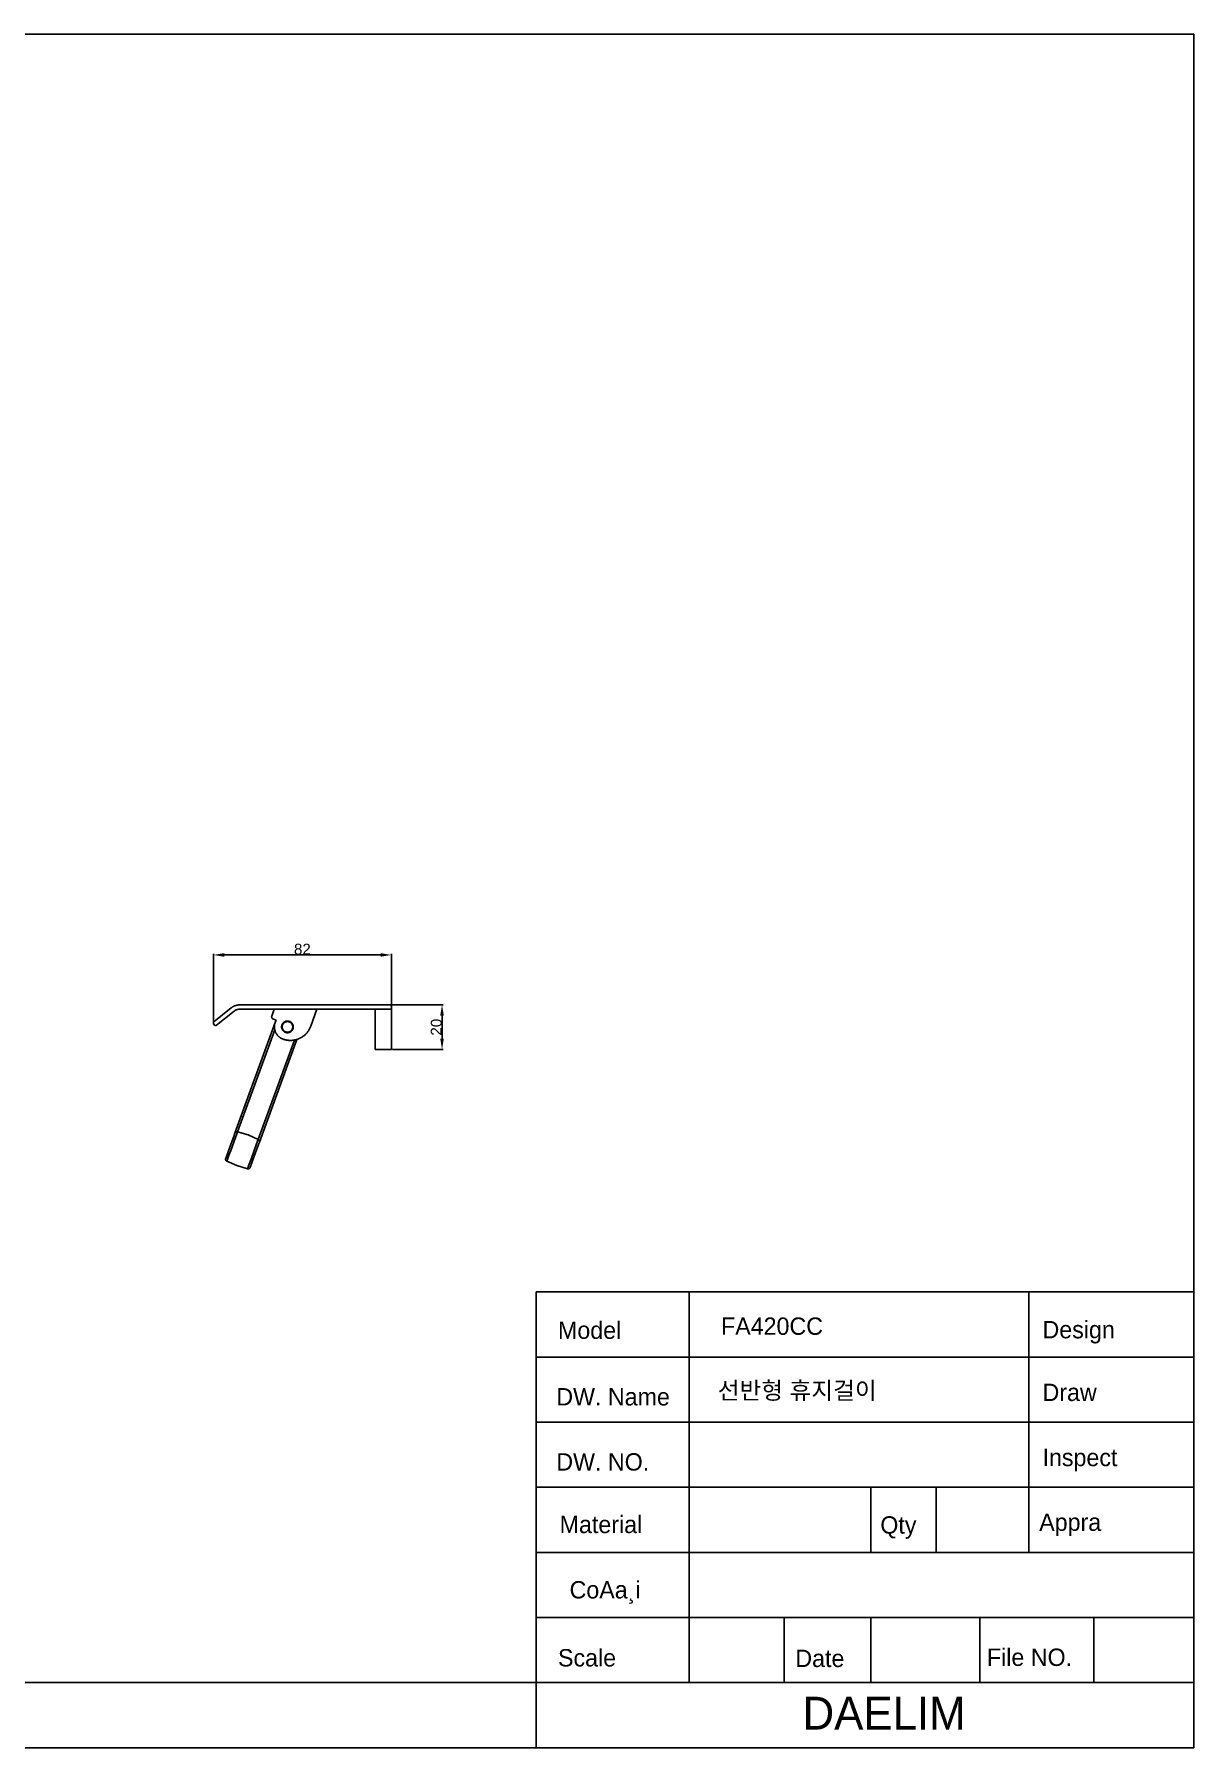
# Model space of a CAD drawing. Header units: millimetres. Extents: x -5 to 5638, y -16 to 780.
# Drawn here: x 1706 to 2240, y -9 to 780 of the extents above; entities that cross this region are included whole.
import ezdxf

# ---------------------------------------------------------------- set-up
doc = ezdxf.new("R2010")
doc.units = ezdxf.units.MM
doc.header["$MEASUREMENT"] = 0
for name, color, linetype in [('____', 5, 'Continuous'), ('DEFAULT', 7, 'Continuous'), ('LAYER 01', 2, 'Continuous'), ('TEX', 131, 'Continuous')]:
    doc.layers.add(name, color=color, linetype=linetype)
doc.styles.add('ARIAL', font='arial.ttf')
doc.dimstyles.new('DIMENSION STYLE 01', dxfattribs={"dimtxt": 5, "dimasz": 5, "dimexe": 0.5, "dimexo": 0.5, "dimgap": 0.09, "dimtad": 1, "dimtoh": 1, "dimdec": 0, "dimzin": 0, "dimdsep": 46, "dimtxsty": 'ARIAL', "dimcen": 0.5, "dimadec": 1, "dimazin": 0, "dimtfac": 1, "dimtdec": 4, "dimtofl": 0, "dimtmove": 0, "dimatfit": 3, "dimfxl": 1, "dimtolj": 1, "dimtzin": 0, "dimarcsym": 0})

# ---------------------------------------------------------------- blocks, each defined once
blk = doc.blocks.new('*D8')
at = {"layer": 'DEFAULT', "color": 0, "lineweight": -2, "transparency": 16777216}
for p, q in [((1788, 325), (1788, 356.47)), ((1865, 355.97), (1793, 355.97)), ((1870, 331.44), (1870, 356.47))]:
    blk.add_line(p, q, dxfattribs=at)
at = {"layer": 'DEFAULT', "color": 0, "transparency": 16777216}
for points in [[(1793, 356.8), (1793, 355.13), (1788, 355.97)], [(1865, 355.13), (1865, 356.8), (1870, 355.97)]]:
    blk.add_solid(points, dxfattribs=at)
at = {"layer": 'Defpoints', "color": 0, "transparency": 16777216}
for p in [(1788, 355.97), (1788, 324.5), (1870, 330.94)]:
    blk.add_point(p, dxfattribs=at)
at = {"layer": 'DEFAULT', "color": 0, "transparency": 16777216, "insert": (1829, 358.6), "char_height": 5, "attachment_point": 5, "style": 'ARIAL'}
blk.add_mtext('\\A1;82', dxfattribs=at)
blk = doc.blocks.new('*D9')
at = {"layer": 'DEFAULT', "color": 0, "lineweight": -2, "transparency": 16777216}
for p, q in [((1869.02, 332.94), (1893.83, 332.94)), ((1893.33, 327.94), (1893.33, 317.44)), ((1870.5, 312.44), (1893.83, 312.44))]:
    blk.add_line(p, q, dxfattribs=at)
at = {"layer": 'DEFAULT', "color": 0, "transparency": 16777216}
for points in [[(1894.16, 327.94), (1892.5, 327.94), (1893.33, 332.94)], [(1892.5, 317.44), (1894.16, 317.44), (1893.33, 312.44)]]:
    blk.add_solid(points, dxfattribs=at)
at = {"layer": 'Defpoints', "color": 0, "transparency": 16777216}
for p in [(1868.52, 332.94), (1870, 312.44), (1893.33, 312.44)]:
    blk.add_point(p, dxfattribs=at)
at = {"layer": 'DEFAULT', "color": 0, "transparency": 16777216, "insert": (1890.7, 322.69), "char_height": 5, "attachment_point": 5, "rotation": 90, "style": 'ARIAL'}
blk.add_mtext('\\A1;20', dxfattribs=at)

msp = doc.modelspace()

# ---------------------------------------------------------------- linework, layer by layer
at = {"layer": '____'}
for p, q in [((2239.6, 780.12), (1138.6, 780.12)), ((2239.6, -9.26), (2239.6, 780.12)), ((1936.62, 200.74), (1936.62, -9.26)), ((2239.6, 200.74), (1936.62, 200.74)), ((1936.62, 200.74), (2239.6, 200.74)), ((1138.6, -9.26), (2239.6, -9.26))]:
    msp.add_line(p, q, dxfattribs=at)
at = {"layer": 'LAYER 01'}
for p, q in [((1788.24, 325.1), (1796.22, 331.59)), ((1796.22, 331.59), (1796.32, 331.67)), ((1796.32, 331.67), (1796.42, 331.75)), ((1796.42, 331.75), (1796.52, 331.82)), ((1796.52, 331.82), (1796.62, 331.89)), ((1796.62, 331.89), (1796.73, 331.96)), ((1796.73, 331.96), (1796.84, 332.03)), ((1796.84, 332.03), (1796.95, 332.1)), ((1796.95, 332.1), (1797.06, 332.16)), ((1797.06, 332.16), (1797.17, 332.23)), ((1797.17, 332.23), (1797.28, 332.29)), ((1797.28, 332.29), (1797.4, 332.34)), ((1797.4, 332.34), (1797.52, 332.4)), ((1797.52, 332.4), (1797.63, 332.45)), ((1797.63, 332.45), (1797.75, 332.5)), ((1797.75, 332.5), (1797.87, 332.55)), ((1797.87, 332.55), (1797.99, 332.59)), ((1797.99, 332.59), (1798.12, 332.63)), ((1798.12, 332.63), (1798.24, 332.67)), ((1798.24, 332.67), (1798.36, 332.71)), ((1798.36, 332.71), (1798.49, 332.74)), ((1798.49, 332.74), (1798.61, 332.77)), ((1798.61, 332.77), (1798.74, 332.8)), ((1798.74, 332.8), (1798.87, 332.83)), ((1798.87, 332.83), (1798.99, 332.85)), ((1798.99, 332.85), (1799.12, 332.87)), ((1799.12, 332.87), (1799.25, 332.89)), ((1799.25, 332.89), (1799.37, 332.9)), ((1799.37, 332.9), (1799.5, 332.92)), ((1799.5, 332.92), (1799.63, 332.93)), ((1799.63, 332.93), (1799.75, 332.93)), ((1799.75, 332.93), (1799.88, 332.94)), ((1799.88, 332.94), (1869.3, 332.94)), ((1869.3, 332.94), (1869.31, 332.94)), ((1869.31, 332.94), (1869.33, 332.94)), ((1869.33, 332.94), (1869.35, 332.94)), ((1869.35, 332.94), (1869.37, 332.93)), ((1869.37, 332.93), (1869.38, 332.93)), ((1869.38, 332.93), (1869.4, 332.93)), ((1869.4, 332.93), (1869.42, 332.93)), ((1869.42, 332.93), (1869.43, 332.92)), ((1869.43, 332.92), (1869.45, 332.92)), ((1869.45, 332.92), (1869.47, 332.92)), ((1869.47, 332.92), (1869.48, 332.91)), ((1869.48, 332.91), (1869.5, 332.91)), ((1869.5, 332.91), (1869.52, 332.9)), ((1869.52, 332.9), (1869.53, 332.9)), ((1869.53, 332.9), (1869.55, 332.89)), ((1869.55, 332.89), (1869.57, 332.88)), ((1869.57, 332.88), (1869.58, 332.88)), ((1869.58, 332.88), (1869.6, 332.87)), ((1869.6, 332.87), (1869.61, 332.86)), ((1869.61, 332.86), (1869.63, 332.85)), ((1869.63, 332.85), (1869.64, 332.85)), ((1869.64, 332.85), (1869.66, 332.84)), ((1869.66, 332.84), (1869.67, 332.83)), ((1869.67, 332.83), (1869.69, 332.82)), ((1869.69, 332.82), (1869.7, 332.81)), ((1869.7, 332.81), (1869.72, 332.8)), ((1869.72, 332.8), (1869.73, 332.79)), ((1869.73, 332.79), (1869.74, 332.78)), ((1869.74, 332.78), (1869.76, 332.77)), ((1869.76, 332.77), (1869.77, 332.76)), ((1869.77, 332.76), (1869.78, 332.74)), ((1869.78, 332.74), (1869.79, 332.73)), ((1869.79, 332.73), (1869.8, 332.72)), ((1869.8, 332.72), (1869.82, 332.71)), ((1869.82, 332.71), (1869.83, 332.7)), ((1869.83, 332.7), (1869.84, 332.68)), ((1869.84, 332.68), (1869.85, 332.67)), ((1869.85, 332.67), (1869.86, 332.66)), ((1869.86, 332.66), (1869.87, 332.64)), ((1869.87, 332.64), (1869.88, 332.63)), ((1869.88, 332.63), (1869.89, 332.61)), ((1869.89, 332.61), (1869.9, 332.6)), ((1869.9, 332.6), (1869.91, 332.58)), ((1869.91, 332.58), (1869.91, 332.57)), ((1869.91, 332.57), (1869.92, 332.55)), ((1869.92, 332.55), (1869.93, 332.54)), ((1869.93, 332.54), (1869.94, 332.52)), ((1869.94, 332.52), (1869.94, 332.51)), ((1869.94, 332.51), (1869.95, 332.49)), ((1869.95, 332.49), (1869.96, 332.47)), ((1869.96, 332.47), (1869.96, 332.46)), ((1869.96, 332.46), (1869.97, 332.44)), ((1869.97, 332.44), (1869.97, 332.42)), ((1869.97, 332.42), (1869.98, 332.41)), ((1869.98, 332.41), (1869.98, 332.39)), ((1869.98, 332.39), (1869.98, 332.37)), ((1869.98, 332.37), (1869.99, 332.36)), ((1869.99, 332.36), (1869.99, 332.34)), ((1869.99, 332.34), (1869.99, 332.32)), ((1869.99, 332.32), (1869.99, 332.3)), ((1869.99, 332.3), (1870, 332.29)), ((1870, 332.29), (1870, 332.27)), ((1870, 332.27), (1870, 332.25)), ((1870, 332.25), (1870, 330.94)), ((1787.99, 324.59), (1788, 324.61)), ((1787.99, 324.57), (1787.99, 324.59)), ((1787.99, 324.55), (1787.99, 324.57)), ((1788, 324.53), (1787.99, 324.55)), ((1788, 324.68), (1788.01, 324.7)), ((1788, 324.66), (1788, 324.68)), ((1788, 324.64), (1788, 324.66)), ((1788, 324.62), (1788, 324.64)), ((1788, 324.61), (1788, 324.62)), ((1788, 324.52), (1788, 324.53)), ((1788, 324.5), (1788, 324.52)), ((1788, 324.48), (1788, 324.5)), ((1788, 324.46), (1788, 324.48)), ((1788.01, 324.45), (1788, 324.46)), ((1788.01, 324.73), (1788.02, 324.75)), ((1788.01, 324.71), (1788.01, 324.73)), ((1788.01, 324.7), (1788.01, 324.71)), ((1788.01, 324.43), (1788.01, 324.45)), ((1788.01, 324.41), (1788.01, 324.43)), ((1788.02, 324.39), (1788.01, 324.41)), ((1788.02, 324.77), (1788.03, 324.78)), ((1788.02, 324.75), (1788.02, 324.77)), ((1788.02, 324.38), (1788.02, 324.39)), ((1788.03, 324.36), (1788.02, 324.38)), ((1788.03, 324.8), (1788.04, 324.82)), ((1788.03, 324.78), (1788.03, 324.8)), ((1788.03, 324.34), (1788.03, 324.36)), ((1788.04, 324.33), (1788.03, 324.34)), ((1788.04, 324.82), (1788.05, 324.83)), ((1788.04, 324.31), (1788.04, 324.33)), ((1788.05, 324.3), (1788.04, 324.31)), ((1788.05, 324.85), (1788.06, 324.87)), ((1788.05, 324.83), (1788.05, 324.85)), ((1788.06, 324.28), (1788.05, 324.3)), ((1788.06, 324.87), (1788.07, 324.88)), ((1788.06, 324.27), (1788.06, 324.28)), ((1788.07, 324.25), (1788.06, 324.27)), ((1788.07, 324.88), (1788.08, 324.9)), ((1788.08, 324.24), (1788.07, 324.25)), ((1788.08, 324.91), (1788.09, 324.93)), ((1788.08, 324.9), (1788.08, 324.91)), ((1788.09, 324.22), (1788.08, 324.24)), ((1788.09, 324.93), (1788.1, 324.94)), ((1788.1, 324.21), (1788.09, 324.22)), ((1788.1, 324.94), (1788.11, 324.96)), ((1788.1, 324.19), (1788.1, 324.21)), ((1788.11, 324.18), (1788.1, 324.19)), ((1788.11, 324.96), (1788.12, 324.97)), ((1788.12, 324.17), (1788.11, 324.18)), ((1788.12, 324.97), (1788.13, 324.99)), ((1788.13, 324.15), (1788.12, 324.17)), ((1788.13, 324.99), (1788.14, 325)), ((1788.14, 324.14), (1788.13, 324.15)), ((1788.14, 325), (1788.15, 325.01)), ((1788.15, 324.13), (1788.14, 324.14)), ((1788.15, 325.01), (1788.16, 325.02)), ((1788.54, 323.65), (1788.15, 324.13)), ((1788.16, 325.02), (1788.17, 325.04)), ((1788.17, 325.04), (1788.18, 325.05)), ((1788.18, 325.05), (1788.19, 325.06)), ((1788.19, 325.06), (1788.21, 325.07)), ((1788.21, 325.07), (1788.22, 325.08)), ((1788.22, 325.08), (1788.23, 325.09)), ((1788.23, 325.09), (1788.24, 325.1)), ((1788.55, 323.64), (1788.54, 323.65)), ((1797.55, 330.09), (1789.5, 323.55)), ((1797.61, 330.14), (1797.55, 330.09)), ((1797.68, 330.19), (1797.61, 330.14)), ((1797.75, 330.24), (1797.68, 330.19)), ((1797.82, 330.29), (1797.75, 330.24)), ((1797.89, 330.33), (1797.82, 330.29)), ((1797.97, 330.38), (1797.89, 330.33)), ((1816.49, 324.88), (1797.92, 273.84)), ((1798.04, 330.42), (1797.97, 330.38)), ((1798.11, 330.46), (1798.04, 330.42)), ((1798.19, 330.5), (1798.11, 330.46)), ((1798.27, 330.54), (1798.19, 330.5)), ((1798.34, 330.58), (1798.27, 330.54)), ((1798.42, 330.61), (1798.34, 330.58)), ((1798.5, 330.65), (1798.42, 330.61)), ((1798.58, 330.68), (1798.5, 330.65)), ((1798.66, 330.71), (1798.58, 330.68)), ((1798.75, 330.73), (1798.66, 330.71)), ((1798.83, 330.76), (1798.75, 330.73)), ((1798.91, 330.79), (1798.83, 330.76)), ((1798.99, 330.81), (1798.91, 330.79)), ((1799.08, 330.83), (1798.99, 330.81)), ((1799.16, 330.85), (1799.08, 330.83)), ((1799.24, 330.86), (1799.16, 330.85)), ((1799.33, 330.88), (1799.24, 330.86)), ((1799.41, 330.89), (1799.33, 330.88)), ((1799.5, 330.91), (1799.41, 330.89)), ((1799.58, 330.92), (1799.5, 330.91)), ((1799.67, 330.92), (1799.58, 330.92)), ((1799.75, 330.93), (1799.67, 330.92)), ((1799.84, 330.93), (1799.75, 330.93)), ((1799.92, 330.94), (1799.84, 330.93)), ((1869.3, 330.94), (1799.92, 330.94)), ((1814.85, 327.6), (1814.84, 327.56)), ((1814.84, 327.56), (1814.84, 327.53)), ((1814.84, 327.53), (1814.84, 327.5)), ((1814.84, 327.5), (1814.84, 327.46)), ((1814.84, 327.46), (1814.84, 327.43)), ((1814.84, 327.43), (1814.84, 327.39)), ((1814.84, 327.39), (1814.84, 327.36)), ((1814.84, 327.36), (1814.84, 327.32)), ((1814.84, 327.32), (1814.85, 327.29)), ((1814.86, 327.67), (1814.85, 327.63)), ((1814.85, 327.63), (1814.85, 327.6)), ((1814.85, 327.29), (1814.86, 327.26)), ((1814.87, 327.7), (1814.86, 327.67)), ((1814.86, 327.26), (1814.86, 327.22)), ((1814.86, 327.22), (1814.87, 327.19)), ((1814.88, 327.77), (1814.87, 327.73)), ((1814.87, 327.73), (1814.87, 327.7)), ((1814.87, 327.19), (1814.88, 327.16)), ((1814.9, 327.8), (1814.88, 327.77)), ((1814.88, 327.16), (1814.89, 327.12)), ((1814.89, 327.12), (1814.91, 327.09)), ((1816.04, 330.94), (1814.9, 327.8)), ((1814.91, 327.09), (1814.92, 327.06)), ((1814.92, 327.06), (1814.93, 327.03)), ((1814.93, 327.03), (1814.95, 327)), ((1814.95, 327), (1814.96, 326.97)), ((1814.96, 326.97), (1814.98, 326.94)), ((1814.98, 326.94), (1815, 326.91)), ((1815, 326.91), (1815.02, 326.88)), ((1815.02, 326.88), (1815.04, 326.85)), ((1815.04, 326.85), (1815.06, 326.82)), ((1815.06, 326.82), (1815.08, 326.8)), ((1815.08, 326.8), (1815.11, 326.77)), ((1815.11, 326.77), (1815.13, 326.75)), ((1815.13, 326.75), (1815.16, 326.72)), ((1815.16, 326.72), (1815.18, 326.7)), ((1815.18, 326.7), (1815.21, 326.68)), ((1815.21, 326.68), (1815.24, 326.66)), ((1815.24, 326.66), (1815.26, 326.64)), ((1815.26, 326.64), (1815.29, 326.62)), ((1815.29, 326.62), (1815.32, 326.6)), ((1815.32, 326.6), (1815.35, 326.58)), ((1815.35, 326.58), (1815.38, 326.57)), ((1815.38, 326.57), (1815.41, 326.55)), ((1815.41, 326.55), (1815.44, 326.54)), ((1815.44, 326.54), (1816.88, 325.93)), ((1816.19, 323.69), (1816.17, 323.48)), ((1816.23, 323.89), (1816.19, 323.69)), ((1816.27, 324.09), (1816.23, 323.89)), ((1816.31, 324.29), (1816.27, 324.09)), ((1816.37, 324.49), (1816.31, 324.29)), ((1816.43, 324.68), (1816.37, 324.49)), ((1816.49, 324.88), (1816.43, 324.68)), ((1816.88, 325.93), (1816.49, 324.88)), ((1819.54, 323.57), (1819.57, 323.66)), ((1819.57, 323.66), (1819.6, 323.75)), ((1819.6, 323.75), (1819.63, 323.84)), ((1819.63, 323.84), (1819.67, 323.92)), ((1819.67, 323.92), (1819.71, 324.01)), ((1819.71, 324.01), (1819.75, 324.09)), ((1819.75, 324.09), (1819.8, 324.17)), ((1819.8, 324.17), (1819.84, 324.26)), ((1819.86, 323.7), (1819.83, 323.62)), ((1819.84, 324.26), (1819.9, 324.33)), ((1819.89, 323.78), (1819.86, 323.7)), ((1819.92, 323.85), (1819.89, 323.78)), ((1819.9, 324.33), (1819.95, 324.41)), ((1819.96, 323.93), (1819.92, 323.85)), ((1819.95, 324.41), (1820.01, 324.49)), ((1820, 324), (1819.96, 323.93)), ((1820.04, 324.07), (1820, 324)), ((1820.01, 324.49), (1820.07, 324.56)), ((1820.09, 324.15), (1820.04, 324.07)), ((1820.07, 324.56), (1820.13, 324.63)), ((1820.13, 324.22), (1820.09, 324.15)), ((1820.13, 324.63), (1820.19, 324.7)), ((1820.18, 324.28), (1820.13, 324.22)), ((1820.23, 324.35), (1820.18, 324.28)), ((1820.19, 324.7), (1820.26, 324.77)), ((1820.29, 324.41), (1820.23, 324.35)), ((1820.26, 324.77), (1820.33, 324.83)), ((1820.34, 324.48), (1820.29, 324.41)), ((1820.33, 324.83), (1820.4, 324.89)), ((1820.4, 324.54), (1820.34, 324.48)), ((1820.4, 324.89), (1820.47, 324.95)), ((1820.46, 324.6), (1820.4, 324.54)), ((1820.52, 324.65), (1820.46, 324.6)), ((1820.47, 324.95), (1820.55, 325.01)), ((1820.59, 324.71), (1820.52, 324.65)), ((1820.55, 325.01), (1820.62, 325.06)), ((1820.65, 324.76), (1820.59, 324.71)), ((1820.62, 325.06), (1820.7, 325.11)), ((1820.72, 324.81), (1820.65, 324.76)), ((1820.7, 325.11), (1820.78, 325.16)), ((1820.79, 324.86), (1820.72, 324.81)), ((1820.78, 325.16), (1820.87, 325.21)), ((1820.86, 324.9), (1820.79, 324.86)), ((1820.93, 324.94), (1820.86, 324.9)), ((1820.87, 325.21), (1820.95, 325.25)), ((1821.01, 324.98), (1820.93, 324.94)), ((1820.95, 325.25), (1821.03, 325.29)), ((1821.08, 325.02), (1821.01, 324.98)), ((1821.03, 325.29), (1821.12, 325.33)), ((1821.16, 325.06), (1821.08, 325.02)), ((1821.12, 325.33), (1821.21, 325.36)), ((1821.24, 325.09), (1821.16, 325.06)), ((1821.21, 325.36), (1821.3, 325.39)), ((1821.32, 325.12), (1821.24, 325.09)), ((1821.3, 325.39), (1821.39, 325.42)), ((1821.4, 325.15), (1821.32, 325.12)), ((1821.39, 325.42), (1821.48, 325.44)), ((1821.48, 325.17), (1821.4, 325.15)), ((1821.48, 325.44), (1821.57, 325.47)), ((1821.56, 325.19), (1821.48, 325.17)), ((1821.64, 325.21), (1821.56, 325.19)), ((1821.57, 325.47), (1821.66, 325.48)), ((1821.72, 325.22), (1821.64, 325.21)), ((1821.66, 325.48), (1821.76, 325.5)), ((1821.81, 325.24), (1821.72, 325.22)), ((1821.76, 325.5), (1821.85, 325.51)), ((1821.89, 325.25), (1821.81, 325.24)), ((1821.85, 325.51), (1821.94, 325.52)), ((1821.97, 325.25), (1821.89, 325.25)), ((1821.94, 325.52), (1822.04, 325.52)), ((1822.06, 325.26), (1821.97, 325.25)), ((1822.04, 325.52), (1822.13, 325.52)), ((1822.14, 325.26), (1822.06, 325.26)), ((1822.13, 325.52), (1822.23, 325.52)), ((1822.22, 325.26), (1822.14, 325.26)), ((1822.31, 325.25), (1822.22, 325.26)), ((1822.23, 325.52), (1822.32, 325.52)), ((1822.39, 325.25), (1822.31, 325.25)), ((1822.32, 325.52), (1822.41, 325.51)), ((1822.48, 325.23), (1822.39, 325.25)), ((1822.41, 325.51), (1822.51, 325.5)), ((1822.56, 325.22), (1822.48, 325.23)), ((1822.51, 325.5), (1822.6, 325.48)), ((1822.64, 325.21), (1822.56, 325.22)), ((1822.6, 325.48), (1822.69, 325.47)), ((1822.72, 325.19), (1822.64, 325.21)), ((1822.69, 325.47), (1822.78, 325.45)), ((1822.8, 325.16), (1822.72, 325.19)), ((1822.78, 325.45), (1822.88, 325.42)), ((1822.88, 325.14), (1822.8, 325.16)), ((1822.88, 325.42), (1822.97, 325.39)), ((1822.96, 325.11), (1822.88, 325.14)), ((1823.04, 325.08), (1822.96, 325.11)), ((1822.97, 325.39), (1823.05, 325.36)), ((1823.12, 325.05), (1823.04, 325.08)), ((1823.05, 325.36), (1823.14, 325.33)), ((1823.2, 325.01), (1823.12, 325.05)), ((1823.14, 325.33), (1823.23, 325.29)), ((1823.27, 324.98), (1823.2, 325.01)), ((1823.23, 325.29), (1823.31, 325.25)), ((1823.34, 324.94), (1823.27, 324.98)), ((1823.31, 325.25), (1823.4, 325.21)), ((1823.42, 324.89), (1823.34, 324.94)), ((1823.4, 325.21), (1823.48, 325.16)), ((1823.49, 324.85), (1823.42, 324.89)), ((1823.48, 325.16), (1823.56, 325.12)), ((1823.56, 324.8), (1823.49, 324.85)), ((1823.56, 325.12), (1823.64, 325.06)), ((1823.62, 324.75), (1823.56, 324.8)), ((1823.69, 324.7), (1823.62, 324.75)), ((1823.64, 325.06), (1823.72, 325.01)), ((1823.75, 324.64), (1823.69, 324.7)), ((1823.72, 325.01), (1823.79, 324.95)), ((1823.81, 324.58), (1823.75, 324.64)), ((1823.79, 324.95), (1823.87, 324.89)), ((1823.87, 324.52), (1823.81, 324.58)), ((1823.87, 324.89), (1823.94, 324.83)), ((1823.93, 324.46), (1823.87, 324.52)), ((1823.99, 324.4), (1823.93, 324.46)), ((1823.94, 324.83), (1824.01, 324.77)), ((1824.04, 324.34), (1823.99, 324.4)), ((1824.01, 324.77), (1824.07, 324.7)), ((1824.09, 324.27), (1824.04, 324.34)), ((1824.07, 324.7), (1824.14, 324.63)), ((1824.14, 324.2), (1824.09, 324.27)), ((1824.14, 324.63), (1824.2, 324.56)), ((1824.19, 324.13), (1824.14, 324.2)), ((1824.23, 324.06), (1824.19, 324.13)), ((1824.2, 324.56), (1824.26, 324.49)), ((1824.27, 323.99), (1824.23, 324.06)), ((1824.26, 324.49), (1824.31, 324.41)), ((1824.31, 323.91), (1824.27, 323.99)), ((1824.31, 324.41), (1824.37, 324.34)), ((1824.35, 323.84), (1824.31, 323.91)), ((1824.38, 323.76), (1824.35, 323.84)), ((1824.37, 324.34), (1824.42, 324.26)), ((1824.41, 323.68), (1824.38, 323.76)), ((1824.44, 323.6), (1824.41, 323.68)), ((1824.42, 324.26), (1824.47, 324.18)), ((1824.47, 324.18), (1824.51, 324.09)), ((1824.51, 324.09), (1824.56, 324.01)), ((1824.56, 324.01), (1824.6, 323.92)), ((1824.6, 323.92), (1824.63, 323.84)), ((1824.63, 323.84), (1824.67, 323.75)), ((1824.67, 323.75), (1824.7, 323.66)), ((1824.7, 323.66), (1824.72, 323.57)), ((1832.9, 323.16), (1835.73, 330.94)), ((1862.5, 312.44), (1862.5, 330.94)), ((1870, 330.94), (1869.33, 330.94)), ((1870, 330.94), (1870, 323.44)), ((1788.56, 323.63), (1788.55, 323.64)), ((1788.57, 323.61), (1788.56, 323.63)), ((1788.59, 323.6), (1788.57, 323.61)), ((1788.6, 323.59), (1788.59, 323.6)), ((1788.61, 323.58), (1788.6, 323.59)), ((1788.63, 323.57), (1788.61, 323.58)), ((1788.64, 323.56), (1788.63, 323.57)), ((1788.65, 323.55), (1788.64, 323.56)), ((1788.67, 323.54), (1788.65, 323.55)), ((1788.68, 323.53), (1788.67, 323.54)), ((1788.7, 323.52), (1788.68, 323.53)), ((1788.71, 323.51), (1788.7, 323.52)), ((1788.73, 323.5), (1788.71, 323.51)), ((1788.74, 323.49), (1788.73, 323.5)), ((1788.76, 323.48), (1788.74, 323.49)), ((1788.77, 323.47), (1788.76, 323.48)), ((1788.79, 323.47), (1788.77, 323.47)), ((1788.8, 323.46), (1788.79, 323.47)), ((1788.82, 323.45), (1788.8, 323.46)), ((1788.84, 323.45), (1788.82, 323.45)), ((1788.85, 323.44), (1788.84, 323.45)), ((1788.87, 323.44), (1788.85, 323.44)), ((1788.88, 323.43), (1788.87, 323.44)), ((1788.9, 323.43), (1788.88, 323.43)), ((1788.92, 323.42), (1788.9, 323.43)), ((1788.93, 323.42), (1788.92, 323.42)), ((1788.95, 323.42), (1788.93, 323.42)), ((1788.97, 323.41), (1788.95, 323.42)), ((1788.98, 323.41), (1788.97, 323.41)), ((1789, 323.41), (1788.98, 323.41)), ((1789.02, 323.41), (1789, 323.41)), ((1789.03, 323.41), (1789.02, 323.41)), ((1789.05, 323.41), (1789.03, 323.41)), ((1789.07, 323.41), (1789.05, 323.41)), ((1789.09, 323.41), (1789.07, 323.41)), ((1789.1, 323.41), (1789.09, 323.41)), ((1789.12, 323.41), (1789.1, 323.41)), ((1789.14, 323.41), (1789.12, 323.41)), ((1789.15, 323.41), (1789.14, 323.41)), ((1789.17, 323.41), (1789.15, 323.41)), ((1789.19, 323.42), (1789.17, 323.41)), ((1789.21, 323.42), (1789.19, 323.42)), ((1789.22, 323.42), (1789.21, 323.42)), ((1789.24, 323.43), (1789.22, 323.42)), ((1789.26, 323.43), (1789.24, 323.43)), ((1789.27, 323.43), (1789.26, 323.43)), ((1789.29, 323.44), (1789.27, 323.43)), ((1789.31, 323.45), (1789.29, 323.44)), ((1789.32, 323.45), (1789.31, 323.45)), ((1789.34, 323.46), (1789.32, 323.45)), ((1789.35, 323.46), (1789.34, 323.46)), ((1789.37, 323.47), (1789.35, 323.46)), ((1789.39, 323.48), (1789.37, 323.47)), ((1789.4, 323.49), (1789.39, 323.48)), ((1789.42, 323.5), (1789.4, 323.49)), ((1789.43, 323.5), (1789.42, 323.5)), ((1789.45, 323.51), (1789.43, 323.5)), ((1789.46, 323.52), (1789.45, 323.51)), ((1789.47, 323.53), (1789.46, 323.52)), ((1789.49, 323.54), (1789.47, 323.53)), ((1789.5, 323.55), (1789.49, 323.54)), ((1816.27, 321.53), (1799.14, 274.46)), ((1808.65, 271), (1825.31, 316.75)), ((1809.21, 269.78), (1826.4, 317.01)), ((1816.14, 323.08), (1816.13, 322.87)), ((1816.13, 322.87), (1816.13, 322.67)), ((1816.13, 322.67), (1816.14, 322.46)), ((1816.15, 323.28), (1816.14, 323.08)), ((1816.14, 322.46), (1816.16, 322.26)), ((1816.17, 323.48), (1816.15, 323.28)), ((1816.16, 322.26), (1816.18, 322.05)), ((1816.18, 322.05), (1816.21, 321.85)), ((1816.21, 321.85), (1816.25, 321.65)), ((1816.25, 321.65), (1816.29, 321.45)), ((1816.29, 321.45), (1816.34, 321.25)), ((1816.34, 321.25), (1816.4, 321.05)), ((1816.4, 321.05), (1816.46, 320.86)), ((1816.46, 320.86), (1816.53, 320.67)), ((1816.53, 320.67), (1816.61, 320.48)), ((1816.61, 320.48), (1816.69, 320.29)), ((1816.69, 320.29), (1816.78, 320.11)), ((1816.78, 320.11), (1816.88, 319.92)), ((1816.88, 319.92), (1816.98, 319.75)), ((1816.98, 319.75), (1817.09, 319.57)), ((1817.09, 319.57), (1817.2, 319.4)), ((1817.2, 319.4), (1817.32, 319.24)), ((1817.32, 319.24), (1817.45, 319.07)), ((1817.45, 319.07), (1817.58, 318.92)), ((1817.58, 318.92), (1817.72, 318.76)), ((1817.72, 318.76), (1817.86, 318.62)), ((1817.86, 318.62), (1818, 318.47)), ((1818, 318.47), (1818.15, 318.33)), ((1818.15, 318.33), (1818.31, 318.2)), ((1818.31, 318.2), (1818.47, 318.07)), ((1818.47, 318.07), (1818.63, 317.95)), ((1818.63, 317.95), (1818.8, 317.83)), ((1818.8, 317.83), (1818.97, 317.72)), ((1818.97, 317.72), (1819.15, 317.62)), ((1819.15, 317.62), (1819.33, 317.52)), ((1819.33, 317.52), (1819.51, 317.43)), ((1819.43, 322.83), (1819.44, 322.92)), ((1819.44, 322.73), (1819.43, 322.83)), ((1819.44, 323.01), (1819.45, 323.11)), ((1819.44, 322.92), (1819.44, 323.01)), ((1819.44, 322.64), (1819.44, 322.73)), ((1819.45, 322.54), (1819.44, 322.64)), ((1819.45, 323.11), (1819.46, 323.2)), ((1819.46, 322.45), (1819.45, 322.54)), ((1819.46, 323.2), (1819.48, 323.29)), ((1819.48, 322.36), (1819.46, 322.45)), ((1819.48, 323.29), (1819.49, 323.39)), ((1819.49, 322.26), (1819.48, 322.36)), ((1819.49, 323.39), (1819.51, 323.48)), ((1819.51, 322.17), (1819.49, 322.26)), ((1819.51, 323.48), (1819.54, 323.57)), ((1819.54, 322.08), (1819.51, 322.17)), ((1819.51, 317.43), (1819.7, 317.34)), ((1819.57, 321.99), (1819.54, 322.08)), ((1819.6, 321.9), (1819.57, 321.99)), ((1819.63, 321.81), (1819.6, 321.9)), ((1819.67, 321.73), (1819.63, 321.81)), ((1819.71, 321.64), (1819.67, 321.73)), ((1819.71, 323.04), (1819.7, 322.96)), ((1819.7, 322.96), (1819.7, 322.88)), ((1819.7, 322.88), (1819.7, 322.79)), ((1819.7, 322.79), (1819.7, 322.71)), ((1819.7, 322.71), (1819.71, 322.63)), ((1819.7, 317.34), (1819.89, 317.26)), ((1819.72, 323.13), (1819.71, 323.04)), ((1819.71, 322.63), (1819.71, 322.54)), ((1819.71, 322.54), (1819.73, 322.46)), ((1819.75, 321.56), (1819.71, 321.64)), ((1819.73, 323.21), (1819.72, 323.13)), ((1819.74, 323.29), (1819.73, 323.21)), ((1819.73, 322.46), (1819.74, 322.38)), ((1819.76, 323.38), (1819.74, 323.29)), ((1819.74, 322.38), (1819.76, 322.29)), ((1819.8, 321.48), (1819.75, 321.56)), ((1819.78, 323.46), (1819.76, 323.38)), ((1819.76, 322.29), (1819.78, 322.21)), ((1819.8, 323.54), (1819.78, 323.46)), ((1819.78, 322.21), (1819.8, 322.13)), ((1819.83, 323.62), (1819.8, 323.54)), ((1819.8, 322.13), (1819.82, 322.05)), ((1819.84, 321.4), (1819.8, 321.48)), ((1819.82, 322.05), (1819.85, 321.97)), ((1819.89, 321.32), (1819.84, 321.4)), ((1819.85, 321.97), (1819.88, 321.89)), ((1819.88, 321.89), (1819.92, 321.82)), ((1819.95, 321.24), (1819.89, 321.32)), ((1819.89, 317.26), (1820.08, 317.19)), ((1819.92, 321.82), (1819.95, 321.74)), ((1819.95, 321.74), (1819.99, 321.67)), ((1820.01, 321.16), (1819.95, 321.24)), ((1819.99, 321.67), (1820.03, 321.59)), ((1820.06, 321.09), (1820.01, 321.16)), ((1820.03, 321.59), (1820.08, 321.52)), ((1820.13, 321.02), (1820.06, 321.09)), ((1820.08, 321.52), (1820.12, 321.45)), ((1820.08, 317.19), (1820.41, 317.07)), ((1820.12, 321.45), (1820.17, 321.38)), ((1820.19, 320.95), (1820.13, 321.02)), ((1820.17, 321.38), (1820.22, 321.32)), ((1820.26, 320.88), (1820.19, 320.95)), ((1820.22, 321.32), (1820.28, 321.25)), ((1820.33, 320.82), (1820.26, 320.88)), ((1820.28, 321.25), (1820.33, 321.19)), ((1820.33, 321.19), (1820.39, 321.13)), ((1820.4, 320.76), (1820.33, 320.82)), ((1820.39, 321.13), (1820.45, 321.07)), ((1820.47, 320.7), (1820.4, 320.76)), ((1820.41, 317.07), (1820.74, 316.97)), ((1820.45, 321.07), (1820.51, 321.01)), ((1820.55, 320.64), (1820.47, 320.7)), ((1820.51, 321.01), (1820.57, 320.96)), ((1820.62, 320.59), (1820.55, 320.64)), ((1820.57, 320.96), (1820.64, 320.9)), ((1820.7, 320.54), (1820.62, 320.59)), ((1820.64, 320.9), (1820.71, 320.85)), ((1820.78, 320.49), (1820.7, 320.54)), ((1820.71, 320.85), (1820.78, 320.8)), ((1820.74, 316.97), (1821.08, 316.88)), ((1820.78, 320.8), (1820.85, 320.76)), ((1820.86, 320.44), (1820.78, 320.49)), ((1820.85, 320.76), (1820.92, 320.72)), ((1820.95, 320.4), (1820.86, 320.44)), ((1820.92, 320.72), (1820.99, 320.68)), ((1821.03, 320.36), (1820.95, 320.4)), ((1820.99, 320.68), (1821.07, 320.64)), ((1821.12, 320.32), (1821.03, 320.36)), ((1821.07, 320.64), (1821.14, 320.6)), ((1821.08, 316.88), (1821.42, 316.8)), ((1821.21, 320.29), (1821.12, 320.32)), ((1821.14, 320.6), (1821.22, 320.57)), ((1821.3, 320.26), (1821.21, 320.29)), ((1821.22, 320.57), (1821.3, 320.54)), ((1821.3, 320.54), (1821.38, 320.51)), ((1821.39, 320.23), (1821.3, 320.26)), ((1821.38, 320.51), (1821.46, 320.49)), ((1821.48, 320.21), (1821.39, 320.23)), ((1821.42, 316.8), (1821.76, 316.74)), ((1821.46, 320.49), (1821.54, 320.47)), ((1821.57, 320.19), (1821.48, 320.21)), ((1821.54, 320.47), (1821.62, 320.45)), ((1821.66, 320.17), (1821.57, 320.19)), ((1821.62, 320.45), (1821.7, 320.43)), ((1821.76, 320.15), (1821.66, 320.17)), ((1821.7, 320.43), (1821.79, 320.42)), ((1821.85, 320.14), (1821.76, 320.15)), ((1821.76, 316.74), (1822.11, 316.68)), ((1821.79, 320.42), (1821.87, 320.41)), ((1821.94, 320.13), (1821.85, 320.14)), ((1821.87, 320.41), (1821.95, 320.4)), ((1822.04, 320.13), (1821.94, 320.13)), ((1821.95, 320.4), (1822.04, 320.39)), ((1822.04, 320.39), (1822.12, 320.39)), ((1822.13, 320.13), (1822.04, 320.13)), ((1822.11, 316.68), (1822.45, 316.64)), ((1822.12, 320.39), (1822.21, 320.39)), ((1822.22, 320.13), (1822.13, 320.13)), ((1822.21, 320.39), (1822.29, 320.4)), ((1822.32, 320.13), (1822.22, 320.13)), ((1822.29, 320.4), (1822.37, 320.4)), ((1822.41, 320.14), (1822.32, 320.13)), ((1822.37, 320.4), (1822.46, 320.41)), ((1822.51, 320.15), (1822.41, 320.14)), ((1822.45, 316.64), (1822.8, 316.61)), ((1822.46, 320.41), (1822.54, 320.43)), ((1822.6, 320.17), (1822.51, 320.15)), ((1822.54, 320.43), (1822.62, 320.44)), ((1822.69, 320.19), (1822.6, 320.17)), ((1822.62, 320.44), (1822.7, 320.46)), ((1822.78, 320.21), (1822.69, 320.19)), ((1822.7, 320.46), (1822.79, 320.48)), ((1822.87, 320.23), (1822.78, 320.21)), ((1822.79, 320.48), (1822.87, 320.51)), ((1822.8, 316.61), (1823.15, 316.59)), ((1822.87, 320.51), (1822.95, 320.53)), ((1822.96, 320.26), (1822.87, 320.23)), ((1822.95, 320.53), (1823.02, 320.56)), ((1823.05, 320.29), (1822.96, 320.26)), ((1823.02, 320.56), (1823.1, 320.59)), ((1823.14, 320.32), (1823.05, 320.29)), ((1823.1, 320.59), (1823.18, 320.63)), ((1823.23, 320.36), (1823.14, 320.32)), ((1823.15, 316.59), (1823.5, 316.58)), ((1823.18, 320.63), (1823.25, 320.67)), ((1823.31, 320.4), (1823.23, 320.36)), ((1823.25, 320.67), (1823.33, 320.71)), ((1823.4, 320.44), (1823.31, 320.4)), ((1823.33, 320.71), (1823.4, 320.75)), ((1823.4, 320.75), (1823.47, 320.79)), ((1823.48, 320.49), (1823.4, 320.44)), ((1823.47, 320.79), (1823.54, 320.84)), ((1823.56, 320.54), (1823.48, 320.49)), ((1823.5, 316.58), (1823.85, 316.59)), ((1823.54, 320.84), (1823.61, 320.89)), ((1823.64, 320.59), (1823.56, 320.54)), ((1823.61, 320.89), (1823.67, 320.94)), ((1823.72, 320.64), (1823.64, 320.59)), ((1823.67, 320.94), (1823.74, 321)), ((1823.79, 320.7), (1823.72, 320.64)), ((1823.74, 321), (1823.8, 321.05)), ((1823.86, 320.76), (1823.79, 320.7)), ((1823.8, 321.05), (1823.86, 321.11)), ((1823.85, 316.59), (1824.2, 316.61)), ((1823.86, 321.11), (1823.92, 321.17)), ((1823.94, 320.82), (1823.86, 320.76)), ((1823.92, 321.17), (1823.97, 321.24)), ((1824, 320.89), (1823.94, 320.82)), ((1823.97, 321.24), (1824.03, 321.3)), ((1824.07, 320.95), (1824, 320.89)), ((1824.03, 321.3), (1824.08, 321.37)), ((1824.14, 321.02), (1824.07, 320.95)), ((1824.08, 321.37), (1824.13, 321.44)), ((1824.13, 321.44), (1824.18, 321.51)), ((1824.2, 321.09), (1824.14, 321.02)), ((1824.18, 321.51), (1824.22, 321.58)), ((1824.26, 321.16), (1824.2, 321.09)), ((1824.2, 316.61), (1824.54, 316.64)), ((1824.22, 321.58), (1824.26, 321.65)), ((1824.26, 321.65), (1824.3, 321.72)), ((1824.31, 321.24), (1824.26, 321.16)), ((1824.3, 321.72), (1824.34, 321.8)), ((1824.37, 321.32), (1824.31, 321.24)), ((1824.34, 321.8), (1824.37, 321.88)), ((1824.37, 321.88), (1824.4, 321.95)), ((1824.42, 321.4), (1824.37, 321.32)), ((1824.4, 321.95), (1824.43, 322.03)), ((1824.47, 321.48), (1824.42, 321.4)), ((1824.43, 322.03), (1824.46, 322.11)), ((1824.46, 323.52), (1824.44, 323.6)), ((1824.49, 323.44), (1824.46, 323.52)), ((1824.46, 322.11), (1824.48, 322.19)), ((1824.51, 321.56), (1824.47, 321.48)), ((1824.48, 322.19), (1824.5, 322.28)), ((1824.51, 323.36), (1824.49, 323.44)), ((1824.5, 322.28), (1824.52, 322.36)), ((1824.52, 323.28), (1824.51, 323.36)), ((1824.56, 321.64), (1824.51, 321.56)), ((1824.54, 323.19), (1824.52, 323.28)), ((1824.52, 322.36), (1824.53, 322.44)), ((1824.53, 322.44), (1824.55, 322.52)), ((1824.55, 323.11), (1824.54, 323.19)), ((1824.54, 316.64), (1824.89, 316.68)), ((1824.56, 323.03), (1824.55, 323.11)), ((1824.55, 322.61), (1824.56, 322.69)), ((1824.55, 322.52), (1824.55, 322.61)), ((1824.56, 322.94), (1824.56, 323.03)), ((1824.56, 322.86), (1824.56, 322.94)), ((1824.56, 322.77), (1824.56, 322.86)), ((1824.56, 322.69), (1824.56, 322.77)), ((1824.59, 321.73), (1824.56, 321.64)), ((1824.63, 321.82), (1824.59, 321.73)), ((1824.67, 321.9), (1824.63, 321.82)), ((1824.7, 321.99), (1824.67, 321.9)), ((1824.72, 322.08), (1824.7, 321.99)), ((1824.72, 323.57), (1824.75, 323.48)), ((1824.75, 322.17), (1824.72, 322.08)), ((1824.75, 323.48), (1824.77, 323.39)), ((1824.77, 322.27), (1824.75, 322.17)), ((1824.77, 323.39), (1824.79, 323.29)), ((1824.79, 322.36), (1824.77, 322.27)), ((1824.79, 323.29), (1824.8, 323.2)), ((1824.8, 322.45), (1824.79, 322.36)), ((1824.8, 323.2), (1824.81, 323.11)), ((1824.81, 322.54), (1824.8, 322.45)), ((1824.81, 323.11), (1824.82, 323.01)), ((1824.82, 322.64), (1824.81, 322.54)), ((1824.82, 323.01), (1824.83, 322.92)), ((1824.83, 322.73), (1824.82, 322.64)), ((1824.83, 322.92), (1824.83, 322.83)), ((1824.83, 322.83), (1824.83, 322.73)), ((1824.89, 316.68), (1825.24, 316.74)), ((1825.24, 316.74), (1825.58, 316.8)), ((1825.58, 316.8), (1825.92, 316.88)), ((1825.92, 316.88), (1826.26, 316.97)), ((1826.26, 316.97), (1826.59, 317.07)), ((1826.59, 317.07), (1826.92, 317.19)), ((1826.92, 317.19), (1827.25, 317.31)), ((1827.25, 317.31), (1827.57, 317.45)), ((1827.57, 317.45), (1827.88, 317.6)), ((1827.88, 317.6), (1828.19, 317.76)), ((1828.19, 317.76), (1828.5, 317.92)), ((1828.5, 317.92), (1828.8, 318.1)), ((1828.8, 318.1), (1829.09, 318.29)), ((1829.09, 318.29), (1829.38, 318.49)), ((1829.38, 318.49), (1829.66, 318.7)), ((1829.66, 318.7), (1829.93, 318.92)), ((1829.93, 318.92), (1830.19, 319.15)), ((1830.19, 319.15), (1830.45, 319.39)), ((1830.45, 319.39), (1830.69, 319.64)), ((1830.69, 319.64), (1830.93, 319.89)), ((1830.93, 319.89), (1831.16, 320.16)), ((1831.16, 320.16), (1831.38, 320.43)), ((1831.38, 320.43), (1831.59, 320.71)), ((1831.59, 320.71), (1831.79, 320.99)), ((1831.79, 320.99), (1831.98, 321.29)), ((1831.98, 321.29), (1832.16, 321.58)), ((1832.16, 321.58), (1832.33, 321.89)), ((1832.33, 321.89), (1832.49, 322.2)), ((1832.49, 322.2), (1832.63, 322.52)), ((1832.63, 322.52), (1832.77, 322.84)), ((1832.77, 322.84), (1832.9, 323.16)), ((1870, 323.44), (1870, 312.44)), ((1870, 312.44), (1862.5, 312.44)), ((1797.51, 272.72), (1794.95, 265.68)), ((1798.39, 272.4), (1795.83, 265.36)), ((1797.92, 273.84), (1797.51, 272.72)), ((1797.92, 273.85), (1797.93, 273.88)), ((1797.93, 273.88), (1797.94, 273.91)), ((1797.94, 273.91), (1797.96, 273.94)), ((1797.96, 273.94), (1797.97, 273.97)), ((1797.97, 273.97), (1797.99, 274)), ((1797.99, 274), (1798.01, 274.03)), ((1798.01, 274.03), (1798.03, 274.06)), ((1798.03, 274.06), (1798.05, 274.09)), ((1798.05, 274.09), (1798.07, 274.11)), ((1798.07, 274.11), (1798.09, 274.14)), ((1798.09, 274.14), (1798.11, 274.17)), ((1798.11, 274.17), (1798.13, 274.19)), ((1798.13, 274.19), (1798.16, 274.22)), ((1798.16, 274.22), (1798.18, 274.24)), ((1798.18, 274.24), (1798.21, 274.26)), ((1798.21, 274.26), (1798.24, 274.29)), ((1798.24, 274.29), (1798.26, 274.31)), ((1798.26, 274.31), (1798.29, 274.33)), ((1798.29, 274.33), (1798.32, 274.35)), ((1798.32, 274.35), (1798.35, 274.36)), ((1798.35, 274.36), (1798.38, 274.38)), ((1798.38, 274.38), (1798.41, 274.4)), ((1798.44, 272.54), (1798.39, 272.4)), ((1798.41, 274.4), (1798.44, 274.41)), ((1798.44, 274.41), (1798.47, 274.43)), ((1798.45, 272.56), (1798.44, 272.54)), ((1798.47, 272.61), (1798.45, 272.56)), ((1798.47, 274.43), (1798.5, 274.44)), ((1798.81, 273.55), (1798.47, 272.61)), ((1798.5, 274.44), (1798.53, 274.45)), ((1798.53, 274.45), (1798.57, 274.46)), ((1798.57, 274.46), (1798.6, 274.47)), ((1798.6, 274.47), (1798.63, 274.48)), ((1798.63, 274.48), (1798.67, 274.48)), ((1798.67, 274.48), (1798.7, 274.49)), ((1798.7, 274.49), (1798.74, 274.5)), ((1798.74, 274.5), (1798.77, 274.5)), ((1798.77, 274.5), (1798.8, 274.5)), ((1798.8, 274.5), (1798.84, 274.5)), ((1798.82, 273.59), (1798.81, 273.56)), ((1798.81, 273.56), (1798.81, 273.55)), ((1798.83, 273.6), (1798.82, 273.59)), ((1798.84, 273.63), (1798.83, 273.6)), ((1798.84, 274.5), (1798.87, 274.5)), ((1798.85, 273.67), (1798.84, 273.64)), ((1798.84, 273.64), (1798.84, 273.63)), ((1798.86, 273.68), (1798.85, 273.67)), ((1798.87, 273.71), (1798.86, 273.68)), ((1798.87, 274.5), (1798.91, 274.5)), ((1798.88, 273.75), (1798.87, 273.72)), ((1798.87, 273.72), (1798.87, 273.71)), ((1798.89, 273.76), (1798.88, 273.75)), ((1798.92, 273.86), (1798.89, 273.76)), ((1798.91, 274.5), (1798.94, 274.5)), ((1798.93, 273.88), (1798.92, 273.86)), ((1798.94, 273.89), (1798.93, 273.88)), ((1798.94, 274.5), (1798.97, 274.5)), ((1798.95, 273.93), (1798.94, 273.92)), ((1798.94, 273.92), (1798.94, 273.89)), ((1798.96, 273.95), (1798.95, 273.93)), ((1799.14, 274.46), (1798.96, 273.95)), ((1798.97, 274.5), (1799.01, 274.49)), ((1799.01, 274.49), (1799.04, 274.49)), ((1799.04, 274.49), (1799.08, 274.48)), ((1799.08, 274.48), (1799.11, 274.47)), ((1799.11, 274.47), (1799.14, 274.46)), ((1799.14, 274.46), (1804, 273.02)), ((1804, 273.02), (1808.65, 271)), ((1807.9, 268.94), (1805.34, 261.89)), ((1806.22, 261.57), (1808.79, 268.62)), ((1808.65, 271), (1807.9, 268.94)), ((1808.69, 270.99), (1808.65, 271)), ((1808.72, 270.97), (1808.69, 270.99)), ((1808.75, 270.95), (1808.72, 270.97)), ((1808.78, 270.94), (1808.75, 270.95)), ((1808.8, 270.92), (1808.78, 270.94)), ((1808.79, 268.62), (1809.19, 269.74)), ((1808.83, 270.9), (1808.8, 270.92)), ((1808.86, 270.88), (1808.83, 270.9)), ((1808.89, 270.86), (1808.86, 270.88)), ((1808.91, 270.84), (1808.89, 270.86)), ((1808.94, 270.81), (1808.91, 270.84)), ((1808.96, 270.79), (1808.94, 270.81)), ((1808.99, 270.76), (1808.96, 270.79)), ((1809.01, 270.74), (1808.99, 270.76)), ((1809.03, 270.71), (1809.01, 270.74)), ((1809.05, 270.68), (1809.03, 270.71)), ((1809.07, 270.66), (1809.05, 270.68)), ((1809.09, 270.63), (1809.07, 270.66)), ((1809.11, 270.6), (1809.09, 270.63)), ((1809.13, 270.57), (1809.11, 270.6)), ((1809.14, 270.54), (1809.13, 270.57)), ((1809.16, 270.51), (1809.14, 270.54)), ((1809.17, 270.48), (1809.16, 270.51)), ((1809.19, 270.45), (1809.17, 270.48)), ((1809.2, 270.41), (1809.19, 270.45)), ((1809.19, 269.74), (1809.21, 269.77)), ((1809.21, 270.38), (1809.2, 270.41)), ((1809.22, 270.35), (1809.21, 270.38)), ((1809.21, 269.77), (1809.22, 269.81)), ((1809.23, 270.31), (1809.22, 270.35)), ((1809.22, 269.81), (1809.23, 269.84)), ((1809.24, 270.28), (1809.23, 270.31)), ((1809.23, 269.87), (1809.24, 269.91)), ((1809.23, 269.84), (1809.23, 269.87)), ((1809.24, 270.25), (1809.24, 270.28)), ((1809.25, 270.21), (1809.24, 270.25)), ((1809.24, 269.91), (1809.25, 269.94)), ((1809.25, 270.18), (1809.25, 270.21)), ((1809.25, 270.15), (1809.25, 270.18)), ((1809.25, 270.11), (1809.25, 270.15)), ((1809.26, 270.08), (1809.25, 270.11)), ((1809.25, 270.04), (1809.26, 270.08)), ((1809.25, 270.01), (1809.25, 270.04)), ((1809.25, 269.97), (1809.25, 270.01)), ((1809.25, 269.94), (1809.25, 269.97)), ((1793.63, 261.94), (1793.62, 261.91)), ((1793.62, 261.91), (1793.62, 261.87)), ((1793.62, 261.87), (1793.62, 261.84)), ((1793.62, 261.84), (1793.62, 261.8)), ((1793.62, 261.8), (1793.63, 261.77)), ((1793.64, 262.04), (1793.63, 262.01)), ((1793.63, 262.01), (1793.63, 261.97)), ((1793.63, 261.97), (1793.63, 261.94)), ((1793.63, 261.77), (1793.63, 261.73)), ((1793.63, 261.73), (1793.64, 261.7)), ((1793.65, 262.08), (1793.64, 262.04)), ((1793.64, 261.7), (1793.64, 261.67)), ((1793.64, 261.67), (1793.65, 261.63)), ((1793.66, 262.14), (1793.65, 262.11)), ((1793.65, 262.11), (1793.65, 262.08)), ((1793.65, 261.63), (1793.66, 261.6)), ((1793.67, 262.18), (1793.66, 262.14)), ((1793.66, 261.6), (1793.67, 261.57)), ((1793.68, 262.21), (1793.67, 262.18)), ((1793.67, 261.57), (1793.68, 261.53)), ((1794.95, 265.68), (1793.68, 262.21)), ((1793.68, 261.53), (1793.69, 261.5)), ((1793.69, 261.5), (1793.7, 261.47)), ((1793.7, 261.47), (1793.72, 261.44)), ((1793.72, 261.44), (1793.73, 261.41)), ((1793.73, 261.41), (1793.75, 261.38)), ((1793.75, 261.38), (1793.77, 261.35)), ((1793.77, 261.35), (1793.78, 261.32)), ((1793.78, 261.32), (1793.8, 261.29)), ((1793.8, 261.29), (1793.82, 261.26)), ((1793.82, 261.26), (1793.85, 261.24)), ((1793.85, 261.24), (1793.87, 261.21)), ((1793.87, 261.21), (1793.89, 261.18)), ((1793.89, 261.18), (1793.91, 261.16)), ((1793.91, 261.16), (1793.94, 261.14)), ((1793.94, 261.14), (1793.96, 261.11)), ((1793.96, 261.11), (1793.99, 261.09)), ((1793.99, 261.09), (1794.02, 261.07)), ((1794.02, 261.07), (1794.04, 261.05)), ((1794.04, 261.05), (1794.07, 261.03)), ((1794.07, 261.03), (1794.1, 261.01)), ((1794.1, 261.01), (1794.13, 260.99)), ((1794.13, 260.99), (1794.16, 260.98)), ((1794.16, 260.98), (1794.19, 260.96)), ((1794.19, 260.96), (1794.22, 260.95)), ((1794.23, 260.95), (1794.22, 260.95)), ((1794.22, 260.95), (1794.22, 260.95)), ((1794.22, 260.95), (1798.87, 258.93)), ((1794.69, 262.24), (1794.23, 260.95)), ((1794.23, 260.95), (1794.23, 260.95)), ((1794.72, 262.32), (1794.69, 262.24)), ((1795.78, 265.23), (1794.72, 262.32)), ((1795.79, 265.25), (1795.78, 265.23)), ((1795.83, 265.36), (1795.79, 265.25)), ((1805.34, 261.89), (1804.23, 258.85)), ((1804.96, 258.1), (1806.22, 261.57)), ((1798.87, 258.93), (1803.74, 257.49)), ((1804.18, 258.7), (1803.74, 257.49)), ((1803.74, 257.49), (1803.74, 257.49)), ((1803.74, 257.49), (1803.74, 257.49)), ((1803.74, 257.49), (1803.74, 257.49)), ((1803.74, 257.49), (1804.02, 257.45)), ((1804.02, 257.45), (1804.05, 257.45)), ((1804.05, 257.45), (1804.09, 257.45)), ((1804.09, 257.45), (1804.12, 257.45)), ((1804.12, 257.45), (1804.15, 257.45)), ((1804.15, 257.45), (1804.19, 257.46)), ((1804.23, 258.85), (1804.18, 258.7)), ((1804.19, 257.46), (1804.22, 257.47)), ((1804.22, 257.47), (1804.25, 257.47)), ((1804.25, 257.47), (1804.29, 257.48)), ((1804.29, 257.48), (1804.32, 257.49)), ((1804.32, 257.49), (1804.35, 257.5)), ((1804.35, 257.5), (1804.38, 257.51)), ((1804.38, 257.51), (1804.42, 257.53)), ((1804.42, 257.53), (1804.45, 257.54)), ((1804.45, 257.54), (1804.48, 257.56)), ((1804.48, 257.56), (1804.51, 257.57)), ((1804.51, 257.57), (1804.54, 257.59)), ((1804.54, 257.59), (1804.57, 257.61)), ((1804.57, 257.61), (1804.59, 257.63)), ((1804.59, 257.63), (1804.62, 257.65)), ((1804.62, 257.65), (1804.65, 257.67)), ((1804.65, 257.67), (1804.67, 257.69)), ((1804.67, 257.69), (1804.7, 257.71)), ((1804.7, 257.71), (1804.72, 257.73)), ((1804.72, 257.73), (1804.75, 257.76)), ((1804.75, 257.76), (1804.77, 257.78)), ((1804.77, 257.78), (1804.79, 257.81)), ((1804.79, 257.81), (1804.81, 257.84)), ((1804.81, 257.84), (1804.83, 257.86)), ((1804.83, 257.86), (1804.85, 257.89)), ((1804.85, 257.89), (1804.87, 257.92)), ((1804.87, 257.92), (1804.89, 257.95)), ((1804.89, 257.95), (1804.9, 257.98)), ((1804.9, 257.98), (1804.92, 258.01)), ((1804.92, 258.01), (1804.93, 258.04)), ((1804.93, 258.04), (1804.95, 258.07)), ((1804.95, 258.07), (1804.96, 258.1))]:
    msp.add_line(p, q, dxfattribs=at)
at = {"layer": 'TEX'}
for p, q in [((2007.23, 20.74), (2007.23, 200.74)), ((2163.6, 80.74), (2163.6, 200.74)), ((1936.62, 170.74), (2239.6, 170.74)), ((1936.62, 140.74), (2239.6, 140.74)), ((1936.62, 110.74), (2239.6, 110.74)), ((2090.89, 80.74), (2090.89, 110.74)), ((2120.89, 80.74), (2120.89, 110.74)), ((1936.62, 80.74), (2239.6, 80.74)), ((2239.6, 50.74), (1936.62, 50.74)), ((2050.89, 20.74), (2050.89, 50.74)), ((2090.89, 20.74), (2090.89, 50.74)), ((2141.06, 20.74), (2141.06, 50.74)), ((2193.6, 20.74), (2193.6, 50.74)), ((1138.6, 20.74), (2239.6, 20.74))]:
    msp.add_line(p, q, dxfattribs=at)

# ---------------------------------------------------------------- texts
at = {"layer": 'TEX', "attachment_point": 1, "line_spacing_factor": 0.963855}
for s, insert, char_height, width in [('\\fNew Gulim;Model', (1946.75, 187.09), 8, 35.9588), ('{\\fNew Gulim|b0|i0|c129|p18;FA420CC}', (2021.85, 188.96), 8, 47.3402), ('\\fNew Gulim;Design', (2169.95, 187.35), 8, 40.4124), ('\\fNew Gulim;선반형 휴지걸이', (2020.32, 159.34), 8, 82.4742), ('\\fNew Gulim;Draw', (2169.95, 158.46), 8, 31.6289), ('\\fNew Gulim;DW. Name', (1945.98, 156.42), 8, 58.9278), ('\\fNew Gulim;DW. NO.', (1945.98, 126.42), 8, 48.9897), ('\\fNew Gulim;Inspect', (2169.95, 128.46), 8, 42.8866), ('\\fNew Gulim;Material', (1947.51, 97.61), 8, 44.4124), ('\\fNew Gulim;Qty', (2095.23, 97.36), 8, 23.7526), ('\\fNew Gulim;Appra', (2168.42, 98.64), 8, 36.6186), ('\\fNew Gulim;CoAa¸i', (1952.08, 67.5), 8, 39.4639), ('\\fNew Gulim;Scale', (1946.75, 36.17), 8, 33.8557), ('\\fNew Gulim;Date', (2056.08, 35.91), 8, 29.2371), ('\\fNew Gulim;File NO.', (2144.33, 36.42), 8, 45.6495), ('{\\fNew Gulim|b0|i0|c129|p18;DAELIM}', (2059.39, 14.21), 15.0961, 78.0086)]:
    msp.add_mtext(s, dxfattribs=dict(at, insert=insert, char_height=char_height, width=width))

# ---------------------------------------------------------------- dimensions: what is measured, and where the dimension line sits
at = {"layer": 'DEFAULT'}
dim = msp.add_linear_dim(base=(1788, 355.97), p1=(1870, 330.94), p2=(1788, 324.5), dimstyle='DIMENSION STYLE 01', dxfattribs=at)
dim.commit()
dim.dimension.update_dxf_attribs({"geometry": '*D8', "text_midpoint": (1829, 358.6)})
dim = msp.add_linear_dim(base=(1893.32947672, 312.43740817), p1=(1868.52357495, 332.93740817), p2=(1869.99804917, 312.43740817), angle=90, dimstyle='DIMENSION STYLE 01', dxfattribs=at)
dim.commit()
dim.dimension.update_dxf_attribs({"geometry": '*D9', "text_midpoint": (1890.69697672, 322.68740817)})

doc.saveas('drawing.dxf')
